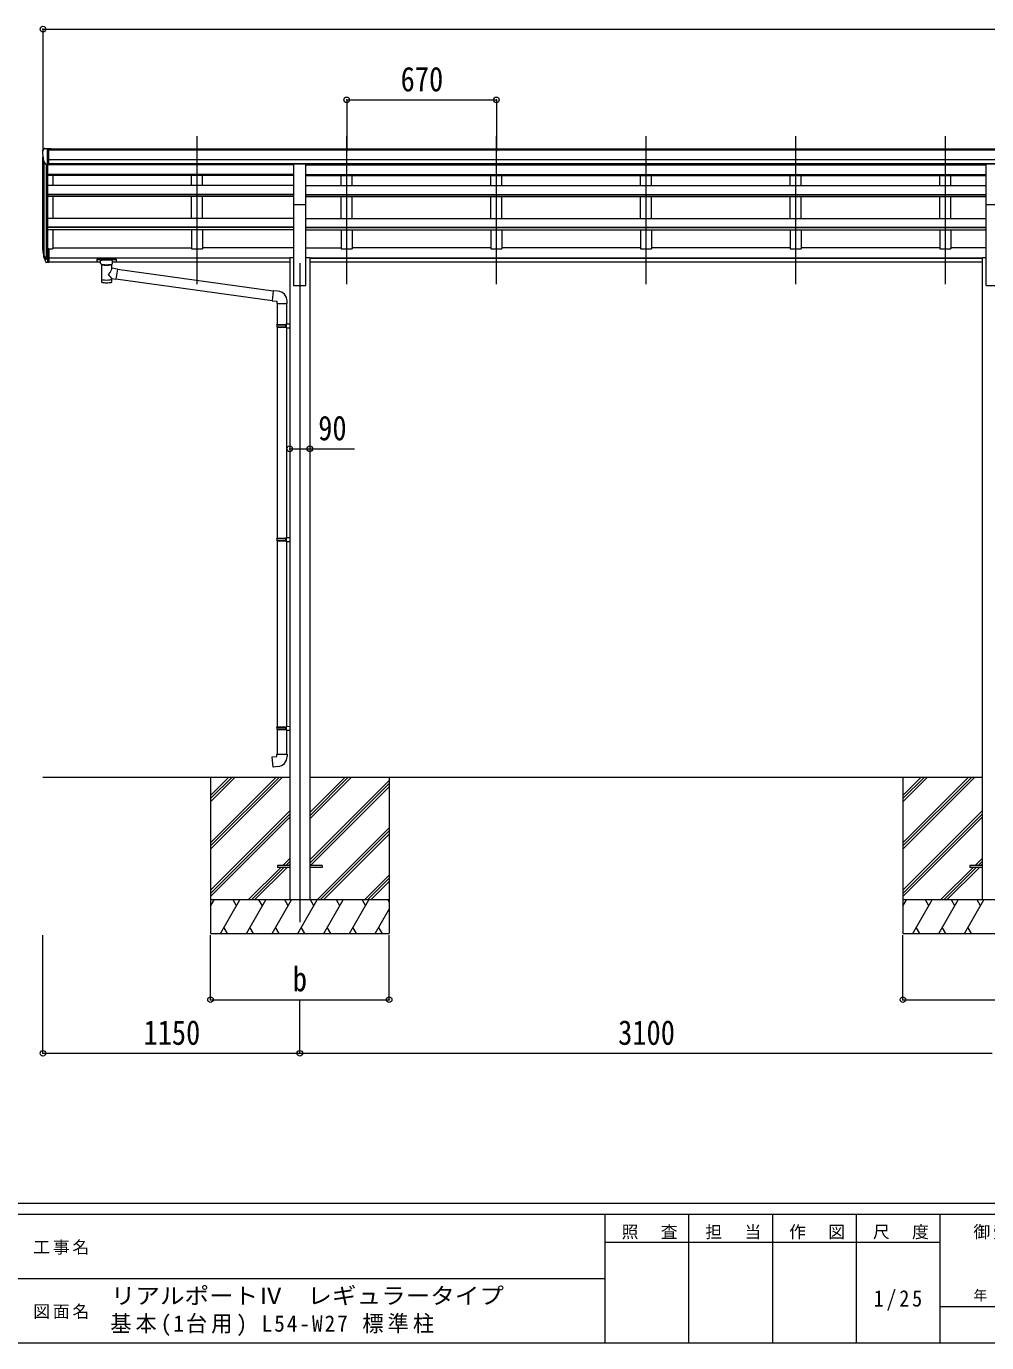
# Model space of a CAD drawing. Units: millimetres at full size, sheet at 1:25. Extents: x -6988 to 7066, y -4877 to 4823.
# Drawn here: x -300 to 3999, y -4877 to 1015 of the extents above; entities that cross this region are included whole.
import ezdxf
from ezdxf.enums import TextEntityAlignment as Align

# ---------------------------------------------------------------- set-up
doc = ezdxf.new("R2010")
doc.units = ezdxf.units.MM
doc.header["$LTSCALE"] = 25
doc.header["$PDMODE"] = 32
doc.header["$PDSIZE"] = 25
for name, color, linetype, lineweight in [('0-0_0', 7, 'Continuous', 9), ('0-1_本体', 4, 'Continuous', 9), ('0-2_部品', 7, 'Continuous', 9), ('0-8_PARTS2', 2, 'Continuous', 9), ('0-A_寸法', 6, 'Continuous', 9), ('F-0_240', 7, 'Continuous', 9)]:
    doc.layers.add(name, color=color, linetype=linetype, lineweight=lineweight)
doc.styles.add('ＭＳ ゴシック', font='')
doc.styles.get('ＭＳ ゴシック').set_extended_font_data('MS Gothic')

msp = doc.modelspace()

# ---------------------------------------------------------------- linework, layer by layer
at = {"layer": '0-0_0'}
for p, q in [((-225.87, -2345.47), (879.33, -2345.47)), ((524.53, -2345.47), (524.53, -3045.47)), ((524.53, -2639.65), (818.71, -2345.47)), ((524.53, -2653.79), (832.85, -2345.47)), ((524.53, -2667.93), (847, -2345.47)), ((524.53, -2455.8), (634.86, -2345.47)), ((524.53, -2441.66), (620.72, -2345.47)), ((524.53, -2427.52), (606.58, -2345.47)), ((969.73, -2531.1), (1155.36, -2345.47)), ((969.73, -2516.96), (1141.22, -2345.47)), ((969.73, -2502.82), (1127.08, -2345.47)), ((969.73, -2345.47), (3978.93, -2345.47)), ((1324.53, -2345.47), (1324.53, -3045.47)), ((3624.13, -2345.47), (3624.13, -3045.47)), ((3624.13, -2639.65), (3918.31, -2345.47)), ((3624.13, -2653.79), (3932.45, -2345.47)), ((3624.13, -2667.93), (3946.59, -2345.47)), ((3624.13, -2455.8), (3734.46, -2345.47)), ((3624.13, -2441.66), (3720.32, -2345.47)), ((3624.13, -2427.52), (3706.18, -2345.47)), ((969.73, -2714.95), (1324.53, -2360.15)), ((969.73, -2729.09), (1324.53, -2374.29)), ((971.99, -2740.97), (1324.53, -2388.44)), ((524.53, -2851.78), (879.33, -2496.98)), ((524.53, -2865.92), (879.33, -2511.13)), ((524.53, -2880.07), (879.33, -2525.27)), ((3624.13, -2851.78), (3978.93, -2496.98)), ((3624.13, -2865.92), (3978.93, -2511.13)), ((3624.13, -2880.07), (3978.93, -2525.27)), ((1001.34, -2895.47), (1324.53, -2572.28)), ((1015.48, -2895.47), (1324.53, -2586.43)), ((1029.63, -2895.47), (1324.53, -2600.57)), ((847.47, -2740.97), (879.33, -2709.11)), ((3947.07, -2740.97), (3978.93, -2709.11)), ((692.97, -2895.47), (838.47, -2749.97)), ((707.12, -2895.47), (852.62, -2749.97)), ((721.26, -2895.47), (866.76, -2749.97)), ((861.62, -2740.97), (879.33, -2723.26)), ((875.76, -2740.97), (879.33, -2737.4)), ((3792.57, -2895.47), (3938.07, -2749.97)), ((3806.71, -2895.47), (3952.21, -2749.97)), ((3820.86, -2895.47), (3966.36, -2749.97)), ((3961.21, -2740.97), (3978.93, -2723.26)), ((3975.36, -2740.97), (3978.93, -2737.4)), ((1213.47, -2895.47), (1324.53, -2784.41)), ((1227.62, -2895.47), (1324.53, -2798.56)), ((1241.76, -2895.47), (1324.53, -2812.7)), ((1324.53, -2895.47), (524.53, -2895.47)), ((524.53, -2922.98), (540.41, -2895.47)), ((569.28, -3045.47), (655.88, -2895.47)), ((640.88, -2921.45), (625.88, -2895.47)), ((684.75, -3045.47), (771.35, -2895.47)), ((756.35, -2921.45), (741.35, -2895.47)), ((800.22, -3045.47), (886.82, -2895.47)), ((871.82, -2921.45), (856.82, -2895.47)), ((915.69, -3045.47), (1002.29, -2895.47)), ((987.29, -2921.45), (972.29, -2895.47)), ((1031.16, -3045.47), (1117.76, -2895.47)), ((1102.76, -2921.45), (1087.76, -2895.47)), ((1146.63, -3045.47), (1233.23, -2895.47)), ((1203.23, -2895.47), (1218.23, -2921.45)), ((1262.1, -3045.47), (1324.53, -2937.33)), ((1318.7, -2895.47), (1324.53, -2905.57)), ((4424.13, -2895.47), (3624.13, -2895.47)), ((3624.13, -2922.98), (3640.01, -2895.47)), ((3668.88, -3045.47), (3755.48, -2895.47)), ((3740.48, -2921.45), (3725.48, -2895.47)), ((3784.35, -3045.47), (3870.95, -2895.47)), ((3855.95, -2921.45), (3840.95, -2895.47)), ((3899.82, -3045.47), (3986.42, -2895.47)), ((3971.42, -2921.45), (3956.42, -2895.47)), ((524.53, -3045.47), (1324.53, -3045.47)), ((584.28, -3019.49), (599.28, -3045.47)), ((699.75, -3019.49), (714.75, -3045.47)), ((815.22, -3019.49), (830.22, -3045.47)), ((930.69, -3019.49), (945.69, -3045.47)), ((1046.16, -3019.49), (1061.16, -3045.47)), ((1161.63, -3019.49), (1176.63, -3045.47)), ((1277.1, -3019.49), (1292.1, -3045.47)), ((3624.13, -3045.47), (4424.13, -3045.47)), ((3683.88, -3019.49), (3698.87, -3045.47)), ((3799.35, -3019.49), (3814.35, -3045.47)), ((3914.82, -3019.49), (3929.82, -3045.47))]:
    msp.add_line(p, q, dxfattribs=at)
at = {"layer": '0-1_本体'}
for p, q in [((-225.87, 15.39), (-225.87, 430.75)), ((-199.37, 467.51), (5147.63, 467.51)), ((-199.37, 462.16), (5147.63, 462.16)), ((-199.37, 418.63), (5147.63, 418.63)), ((-221.59, 411.96), (-221.59, -6.61)), ((-211.87, 396.6), (-211.87, -24.61)), ((-205.87, 396.13), (-205.87, 19.82)), ((896.63, 395.44), (-205.87, 395.44)), ((-199.37, 400.96), (5147.63, 400.96)), ((896.63, 398.58), (-199.37, 398.58)), ((-180.87, 398.58), (-180.87, 395.44)), ((439.13, 395.44), (439.13, 398.58)), ((489.13, 395.44), (489.13, 398.58)), ((951.63, 398.58), (3996.63, 398.58)), ((951.63, 395.44), (3996.63, 395.44)), ((1109.13, 395.44), (1109.13, 398.58)), ((1159.13, 395.44), (1159.13, 398.58)), ((1779.13, 395.44), (1779.13, 398.58)), ((1829.13, 395.44), (1829.13, 398.58)), ((2449.13, 395.44), (2449.13, 398.58)), ((2499.13, 395.44), (2499.13, 398.58)), ((3119.13, 395.44), (3119.13, 398.58)), ((3169.13, 395.44), (3169.13, 398.58)), ((3789.13, 395.44), (3789.13, 398.47)), ((3839.13, 395.44), (3839.13, 398.47)), ((896.63, 351.96), (-205.87, 351.96)), ((896.63, 347.88), (-205.87, 347.88)), ((896.63, 302.73), (-205.87, 302.73)), ((-180.87, 347.85), (-180.87, 302.86)), ((439.13, 302.73), (439.13, 347.88)), ((489.13, 302.73), (489.13, 347.88)), ((951.63, 351.96), (3996.63, 351.96)), ((951.63, 347.88), (3996.63, 347.88)), ((951.63, 302.73), (3996.63, 302.73)), ((1109.13, 302.73), (1109.13, 347.88)), ((1159.13, 302.73), (1159.13, 347.88)), ((1779.13, 302.73), (1779.13, 347.88)), ((1829.13, 302.73), (1829.13, 347.88)), ((2449.13, 302.73), (2449.13, 347.88)), ((2499.13, 302.73), (2499.13, 347.88)), ((3119.13, 302.73), (3119.13, 347.88)), ((3169.13, 302.73), (3169.13, 347.88)), ((3789.13, 302.73), (3789.13, 347.88)), ((3839.13, 302.73), (3839.13, 347.88)), ((896.63, 261.99), (-205.87, 261.99)), ((896.63, 260.5), (-205.87, 260.5)), ((896.63, 253.71), (-205.87, 253.71)), ((-180.87, 253.68), (-180.87, 155.42)), ((439.13, 155.42), (439.13, 253.71)), ((489.13, 155.42), (489.13, 253.71)), ((896.63, -145.47), (896.63, 267.17)), ((951.63, -145.47), (951.63, 267.17)), ((951.63, 261.99), (3996.63, 261.99)), ((951.63, 260.5), (3996.63, 260.5)), ((951.63, 253.71), (3996.63, 253.71)), ((1109.13, 155.42), (1109.13, 253.71)), ((1159.13, 155.42), (1159.13, 253.71)), ((1779.13, 155.42), (1779.13, 253.71)), ((1829.13, 155.42), (1829.13, 253.71)), ((2449.13, 155.42), (2449.13, 253.71)), ((2499.13, 155.42), (2499.13, 253.71)), ((3119.13, 155.42), (3119.13, 253.71)), ((3169.13, 155.42), (3169.13, 253.71)), ((3789.13, 155.42), (3789.13, 253.71)), ((3839.13, 155.42), (3839.13, 253.71)), ((3996.63, -145.47), (3996.63, 267.17)), ((896.73, 155.42), (-205.87, 155.42)), ((951.53, 155.42), (3996.63, 155.42)), ((896.8, 116.21), (-205.87, 116.21)), ((896.71, 114.73), (-205.87, 114.73)), ((896.73, 105.07), (-205.87, 105.07)), ((-180.87, 105.16), (-180.87, 19)), ((439.13, 105.07), (439.13, 19)), ((489.13, 105.07), (489.13, 19)), ((951.47, 116.21), (3996.63, 116.21)), ((951.53, 105.07), (3996.63, 105.07)), ((951.55, 114.73), (3996.63, 114.73)), ((1109.13, 105.07), (1109.13, 19)), ((1159.13, 105.07), (1159.13, 19)), ((1779.13, 105.07), (1779.13, 19)), ((1829.13, 105.07), (1829.13, 19)), ((2449.13, 105.07), (2449.13, 19)), ((2499.13, 105.07), (2499.13, 19)), ((3119.13, 105.07), (3119.13, 19)), ((3169.13, 105.07), (3169.13, 19)), ((3789.13, 105.07), (3789.13, 19)), ((3839.13, 105.07), (3839.13, 19)), ((-199.37, 19), (-180.87, 19)), ((-180.87, 23.8), (439.13, 23.8)), ((439.13, 19), (489.13, 19)), ((896.86, 23.8), (489.13, 23.8)), ((896.86, 23.8), (489.13, 23.8)), ((951.4, 23.8), (1109.13, 23.8)), ((1109.13, 19), (1159.13, 19)), ((1779.13, 23.8), (1159.13, 23.8)), ((1779.13, 19), (1829.13, 19)), ((2449.13, 23.8), (1829.13, 23.8)), ((2449.13, 19), (2499.13, 19)), ((3119.13, 23.8), (2499.13, 23.8)), ((3119.13, 19), (3169.13, 19)), ((3789.13, 23.8), (3169.13, 23.8)), ((3789.13, 19), (3839.13, 19)), ((3996.63, 23.8), (3839.13, 23.8)), ((-199.37, -20.33), (878.93, -20.33)), ((-199.37, -21.69), (878.93, -21.69)), ((-199.37, -39.07), (32.13, -39.07)), ((86.13, -39.07), (878.93, -39.07)), ((878.93, -19.09), (878.93, -2895.47)), ((878.93, -19.09), (896.63, -19.09)), ((951.63, -19.09), (969.33, -19.09)), ((969.33, -19.09), (969.33, -2895.47)), ((969.33, -20.51), (3978.8, -20.51)), ((969.33, -21.89), (3978.93, -21.89)), ((969.33, -39.07), (3978.93, -39.07)), ((3978.93, -19.09), (3996.63, -19.09)), ((3978.93, -19.09), (3978.93, -2895.47)), ((896.37, -145.47), (951.37, -145.47)), ((3996.63, -145.47), (4051.63, -145.47))]:
    msp.add_line(p, q, dxfattribs=at)
at = {"layer": '0-2_部品'}
for p, q in [((-227.87, 459.74), (-227.87, 459.11)), ((-220.96, 468.54), (-225.03, 462.73)), ((-213.49, 397.94), (-222.77, 414)), ((-217.87, 469.11), (-220.2, 468.97)), ((-217.87, 469.11), (-199.37, 469.11)), ((-205.87, 396.13), (-205.87, 469.11)), ((-199.37, 469.11), (-189.37, 469.02)), ((-199.37, 397.13), (-199.37, 469.11)), ((-189.37, 467.51), (-189.37, 469.02)), ((-205.87, 396.13), (-211.08, 396.44)), ((-199.37, 397.13), (-205.87, 397.13)), ((896.63, 399.24), (951.63, 399.24)), ((896.63, 218.31), (896.63, 399.24)), ((951.63, 218.31), (951.63, 399.24)), ((3996.63, 399.24), (4051.63, 399.24)), ((3996.63, 218.31), (3996.63, 399.24)), ((896.63, 218.31), (951.63, 218.31)), ((3996.63, 218.31), (4051.63, 218.31)), ((-205.87, 19.82), (-205.87, -42.06)), ((-199.37, 19.82), (-205.87, 19.82)), ((-199.37, 19.82), (-199.37, -41.24)), ((-223.48, -6.22), (-213.31, -25.39)), ((-212.3, -24.14), (-222.06, -5.72)), ((-220.89, -23.07), (-213.31, -40.56)), ((-205.87, -24.89), (-211, -24.89)), ((-205.87, -26.89), (-210.71, -26.89)), ((-205.87, -42.06), (-210.71, -42.06)), ((-199.37, -18.49), (-205.87, -18.49)), ((-199.37, -23.89), (-205.87, -23.89)), ((-199.37, -41.24), (-205.87, -41.24)), ((15.63, -26.95), (15.63, -37.71)), ((15.63, -27.14), (15.63, -28.68)), ((17.63, -26.29), (100.63, -26.29)), ((17.63, -28.47), (100.63, -28.47)), ((17.63, -38.38), (32.13, -38.38)), ((32.13, -45.18), (32.13, -34.91)), ((36.23, -49.68), (36.21, -129.98)), ((82.03, -67.26), (82.03, -49.67)), ((86.13, -45.18), (86.13, -34.91)), ((86.13, -38.38), (100.63, -38.38)), ((102.63, -26.95), (102.63, -37.71)), ((107.25, -71.16), (82.03, -67.25)), ((82.05, -129.98), (82.03, -113.35)), ((82.03, -113.6), (100.23, -116.42)), ((107.25, -71.16), (100.23, -116.42)), ((801.01, -213.79), (100.23, -116.42)), ((107.25, -71.16), (805.02, -167.96)), ((825.85, -169.78), (805.02, -167.96)), ((820.93, -225.53), (866.93, -225.53)), ((822.93, -225.53), (822.93, -319.53)), ((864.93, -225.53), (864.93, -316.97)), ((866.93, -225.53), (866.93, -214.61)), ((820.93, -321.53), (821.93, -319.53)), ((820.93, -321.53), (864.93, -321.53)), ((820.93, -321.53), (820.93, -329.53)), ((820.93, -329.53), (864.93, -329.53)), ((820.93, -329.53), (821.93, -331.53)), ((821.93, -319.53), (864.93, -319.53)), ((821.93, -331.53), (864.93, -331.53)), ((822.93, -331.53), (822.93, -1275.72)), ((860.45, -321.53), (860.02, -319.53)), ((862.93, -317.03), (878.93, -316.56)), ((862.93, -319.03), (862.93, -317.03)), ((862.93, -319.03), (864.93, -319.03)), ((862.93, -334.03), (862.93, -332.03)), ((862.93, -334.03), (878.93, -334.5)), ((864.93, -334.09), (864.93, -1273.16)), ((878.93, -316.56), (878.93, -334.5)), ((820.93, -1277.72), (821.93, -1275.72)), ((820.93, -1277.72), (864.93, -1277.72)), ((820.93, -1277.72), (820.93, -1285.72)), ((820.93, -1285.72), (864.93, -1285.72)), ((820.93, -1285.72), (821.93, -1287.72)), ((821.93, -1275.72), (864.93, -1275.72)), ((821.93, -1287.72), (864.93, -1287.72)), ((822.93, -1287.72), (822.93, -2120.88)), ((860.45, -1277.72), (860.02, -1275.72)), ((862.93, -1273.22), (878.93, -1272.75)), ((862.93, -1275.22), (862.93, -1273.22)), ((862.93, -1275.22), (864.93, -1275.22)), ((862.93, -1290.22), (862.93, -1288.22)), ((862.93, -1290.22), (878.93, -1290.69)), ((864.93, -1290.28), (864.93, -2118.32)), ((878.93, -1272.75), (878.93, -1290.69)), ((820.93, -2122.88), (821.93, -2120.88)), ((821.93, -2120.88), (864.93, -2120.88)), ((860.45, -2122.88), (860.02, -2120.88)), ((862.93, -2118.38), (878.93, -2117.91)), ((862.93, -2120.38), (862.93, -2118.38)), ((862.93, -2120.38), (864.93, -2120.38)), ((878.93, -2117.91), (878.93, -2135.85)), ((820.93, -2122.88), (864.93, -2122.88)), ((820.93, -2122.88), (820.93, -2130.88)), ((820.93, -2130.88), (864.93, -2130.88)), ((820.93, -2130.88), (821.93, -2132.88)), ((821.93, -2132.88), (864.93, -2132.88)), ((822.93, -2132.88), (822.93, -2242.88)), ((862.93, -2135.38), (862.93, -2133.38)), ((862.93, -2135.38), (878.93, -2135.85)), ((864.93, -2135.44), (864.93, -2242.88)), ((820.93, -2242.88), (866.93, -2242.88)), ((820.93, -2252.88), (820.93, -2242.88)), ((866.93, -2242.88), (866.93, -2253.79))]:
    msp.add_line(p, q, dxfattribs=at)
at = {"layer": '0-2_部品', "color": 4}
for p, q in [((824.53, -2740.97), (824.53, -2749.97)), ((879.33, -2740.97), (824.53, -2740.97)), ((879.33, -2749.97), (824.53, -2749.97)), ((1024.13, -2740.97), (969.33, -2740.97)), ((3924.13, -2740.97), (3924.13, -2749.97)), ((3978.93, -2740.97), (3924.13, -2740.97)), ((3978.93, -2749.97), (3924.13, -2749.97))]:
    msp.add_line(p, q, dxfattribs=at)
at = {"layer": '0-2_部品'}
for points in [[(15.63, -26.95), (15.67, -26.76), (15.75, -26.62), (15.85, -26.53), (15.95, -26.47), (16.07, -26.42), (16.37, -26.36), (16.86, -26.31), (17.4, -26.29), (17.63, -26.29)], [(15.63, -37.71), (15.67, -37.91), (15.75, -38.04), (15.85, -38.14), (15.95, -38.2), (16.07, -38.24), (16.37, -38.31), (16.86, -38.35), (17.4, -38.37), (17.63, -38.38)], [(32.17, -45.13), (32.15, -45.48), (32.39, -46.44), (32.91, -47.32), (33.72, -48.16), (34.83, -48.96), (36.23, -49.68)], [(82.03, -49.67), (82.26, -49.58), (83.62, -48.84), (84.73, -48), (85.49, -47.13), (85.95, -46.23), (86.12, -45.34)], [(100.63, -26.29), (100.98, -26.29), (101.51, -26.32), (101.96, -26.37), (102.27, -26.45), (102.44, -26.54), (102.56, -26.68), (102.62, -26.86), (102.63, -26.95)], [(100.63, -38.38), (100.98, -38.37), (101.51, -38.35), (101.96, -38.3), (102.27, -38.22), (102.44, -38.12), (102.56, -37.98), (102.62, -37.8), (102.63, -37.71)], [(805.02, -167.96), (801.01, -213.79), (820.93, -215.53), (820.93, -225.53)], [(860.45, -321.53), (860.45, -329.53), (860.02, -331.53)], [(862.93, -332.03), (864.93, -332.03), (864.93, -319.03)], [(860.45, -1277.72), (860.45, -1285.72), (860.02, -1287.72)], [(862.93, -1288.22), (864.93, -1288.22), (864.93, -1275.22)], [(862.93, -2133.38), (864.93, -2133.38), (864.93, -2120.38)], [(860.45, -2122.88), (860.45, -2130.88), (860.02, -2132.88)], [(825.85, -2298.62), (805.02, -2300.45), (801.01, -2254.62), (820.93, -2252.88)]]:
    msp.add_lwpolyline(points, dxfattribs=at)
at = {"layer": '0-2_部品', "color": 4}
msp.add_lwpolyline([(1024.13, -2740.97), (1024.13, -2749.97), (969.33, -2749.97)], dxfattribs=at)
at = {"layer": '0-2_部品'}
for centre, radius, start, end in [((-224.87, 459.74), 3, 93, 180), ((-25.87, 459.11), 202, 180, 192.90261), ((-220.14, 467.97), 1, 93.5, 145), ((-210.89, 399.44), 3, 210, 266.5), ((-137.21, 15.95), 89.07, 174.49576, 194.41188), ((-137.92, 20.23), 88.05, 177.22392, 197.21071), ((-92.65, 13.01), 133.22, 183.27987, 195.71302), ((-210.71, -23.89), 3, 210, 270), ((-210.71, -39.06), 3, 210, 270), ((-211, -23.39), 1.5, 210, 270), ((821.93, -214.61), 45, 0, 85), ((821.93, -2253.79), 45, 275, 0)]:
    msp.add_arc(centre, radius, start, end, dxfattribs=at)
for centre, major_axis, ratio, start_param, end_param in [((17.63, -28.68), (2, 0), 0.109601, 1.5707963, 3.1415927), ((59.13, -34.91), (27, 0), 0.122176, 6.2831853, 9.424778), ((59.14, -50.14), (-22.91, 0.42), 0.072511, 0.0008029, 1.5715993), ((59.14, -51.76), (-22.91, 0.42), 0.072511, 0.0008029, 1.5715993), ((59.12, -50.14), (22.92, 0.42), 0.07247, 4.71158, 6.2823764), ((59.12, -51.76), (22.92, 0.42), 0.07247, 4.71158, 6.2823764), ((70.13, -45.18), (16, 0), 0.361356, 6.2636979, 6.2831853), ((100.63, -28.68), (2, 0), 0.109601, 0, 1.5707963), ((59.13, -117.53), (22.91, 0), 0.122865, 3.1415927, 6.2831853), ((59.13, -93.8), (-22.81, -26.62), 0.234429, 1.6855472, 3.1268519), ((61.69, -91.15), (20.32, -22.25), 0.045535, 0.0389954, 1.3075346), ((59.13, -129.98), (22.92, 0), 0.101955, 3.1415499, 6.2833984)]:
    msp.add_ellipse(centre, major_axis=major_axis, ratio=ratio, start_param=start_param, end_param=end_param, dxfattribs=at)
at = {"layer": '0-8_PARTS2'}
for p, q in [((464.13, -139.27), (464.13, 523.26)), ((1134.13, -139.27), (1134.13, 523.26)), ((1804.13, -139.27), (1804.13, 523.26)), ((2474.13, -139.27), (2474.13, 523.26)), ((3144.13, -139.27), (3144.13, 523.26)), ((3814.13, -139.27), (3814.13, 523.26)), ((924.13, -45.47), (924.13, -2995.47))]:
    msp.add_line(p, q, dxfattribs=at)
at = {"layer": '0-A_寸法'}
for p, q in [((-225.87, 1002.89), (-225.87, 457.26)), ((-225.87, 1002.89), (5174.13, 1002.89)), ((1134.13, 686.27), (1134.13, 457.26)), ((1134.13, 686.27), (1804.13, 686.27)), ((1804.13, 686.27), (1804.13, 457.26)), ((878.93, -875.65), (968.93, -875.65)), ((968.93, -875.65), (1168.93, -875.65)), ((-225.87, -3581.84), (-225.87, -3052.89)), ((524.13, -3341.86), (524.13, -3052.89)), ((1324.13, -3341.86), (1324.13, -3052.89)), ((3624.13, -3341.86), (3624.13, -3052.89)), ((524.13, -3341.86), (1324.13, -3341.86)), ((924.13, -3581.84), (924.13, -3341.86)), ((3624.13, -3341.86), (4424.13, -3341.86)), ((-225.87, -3581.84), (924.13, -3581.84)), ((924.13, -3581.84), (4024.13, -3581.84))]:
    msp.add_line(p, q, dxfattribs=at)
for p in [(-225.87, 1002.89), (1134.13, 686.27), (1804.13, 686.27), (878.93, -875.65), (968.93, -875.65), (524.13, -3341.86), (1324.13, -3341.86), (3624.13, -3341.86), (-225.87, -3581.84), (924.13, -3581.84)]:
    msp.add_point(p, dxfattribs=at)
at = {"layer": 'F-0_240', "color": 5}
for p, q in [((-6987.88, -4252.21), (6712.12, -4252.21)), ((-6987.88, -4302.21), (4489.82, -4302.21)), ((2289.82, -4302.21), (2289.82, -4877.21)), ((2664.82, -4302.21), (2664.82, -4877.21)), ((3039.82, -4302.21), (3039.82, -4877.21)), ((3414.82, -4302.21), (3414.82, -4877.21)), ((3789.82, -4302.21), (3789.82, -4877.21)), ((2289.82, -4427.21), (3789.82, -4427.21)), ((-2835.18, -4589.71), (2289.82, -4589.71)), ((3789.82, -4714.71), (4489.82, -4714.71)), ((-6987.88, -4877.21), (6712.12, -4877.21))]:
    msp.add_line(p, q, dxfattribs=at)

# ---------------------------------------------------------------- texts
at = {"layer": '0-A_寸法', "color": 7, "style": 'ＭＳ ゴシック', "width": 0.85}
for s, p in [('670', (1375.38, 691.27)), ('90', (1006.43, -870.65)), ('b', (892.88, -3336.86)), ('1150', (224.13, -3576.84)), ('3100', (2349.13, -3576.84))]:
    msp.add_text(s, height=110, dxfattribs=at).set_placement(p, align=Align.BOTTOM_LEFT)
at = {"layer": 'F-0_240', "style": 'ＭＳ ゴシック', "width": 1.1}
msp.add_text('リアルポートⅣ\u3000レギュラータイプ', height=73.31, dxfattribs=at).set_placement((78.1, -4725.87), align=Align.BOTTOM_LEFT)
at = {"layer": 'F-0_240', "style": 'ＭＳ ゴシック'}
msp.add_text('年\u3000\u3000月\u3000\u3000日', height=45.82, dxfattribs=at).set_placement((3939.83, -4702.21), align=Align.BOTTOM_LEFT)
at = {"layer": 'F-0_240', "attachment_point": 7, "style": 'ＭＳ ゴシック'}
for s, insert, char_height in [('\\T1.17;照\u3000査', (2364.83, -4414.71), 54.99), ('\\T1.17;担\u3000当', (2739.83, -4414.71), 54.99), ('\\T1.17;作\u3000図', (3114.82, -4414.71), 54.99), ('\\T1.17;尺\u3000度', (3489.83, -4414.71), 54.99), ('\\T1.17;御受領印', (3939.82, -4414.71), 54.99), ('\\T1.17;工事名', (-269.26, -4483.46), 54.99), ('\\T1.28;\\W0.9;1/25', (3492.95, -4733.46), 73.31), ('\\T1.17;図面名', (-269.26, -4770.96), 54.99), ('\\T1.19;\\W0.95;基本(1台用)\\~L54-W27\\~標準柱', (75.55, -4847.54), 73.31)]:
    msp.add_mtext(s, dxfattribs=dict(at, insert=insert, char_height=char_height))

doc.saveas('drawing.dxf')
